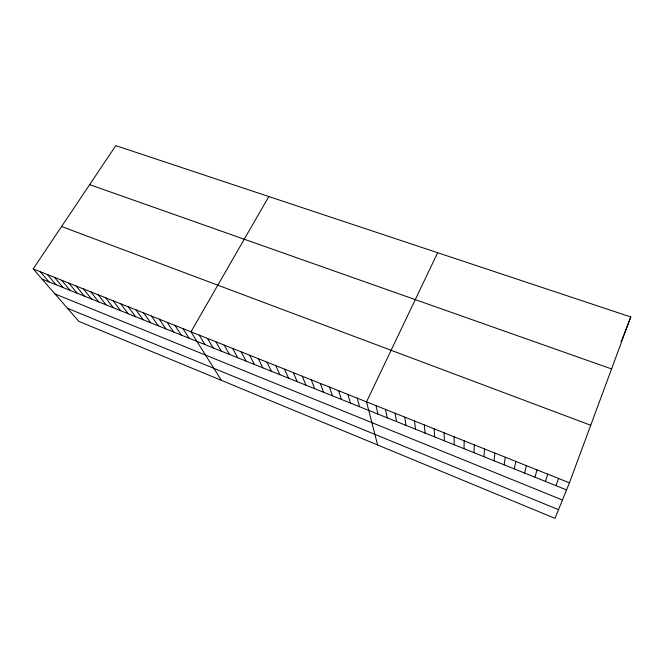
<?xml version="1.0" encoding="UTF-8"?>
<svg xmlns="http://www.w3.org/2000/svg" width="664" height="664" viewBox="0 0 664 664"><rect width="100%" height="100%" fill="white"/><g stroke="black" fill="none" stroke-linecap="round" stroke-linejoin="round"><path stroke-width="1" d="M464.028 448.706L464.186 440.821M473.938 452.69L474.353 444.88M483.931 456.707L484.596 448.964M493.991 460.75L494.921 453.08M504.125 464.825L505.321 457.23M514.334 468.925L515.803 461.414M524.618 473.059L526.361 465.63M534.985 477.225L537.01 469.871M545.426 481.417L547.734 474.154M555.951 485.65L558.54 478.462M569.43 482.811L630.8 316.969L115.793 145.632L33.2 268.878L78.8 321.351L554.996 518.368L569.43 482.811L33.2 268.878M621.081 341.744L622.16 338.98M622.525 338.042L623.629 335.237M624.002 334.282L630.8 316.969M437.642 252.71L366.536 401.861L377.608 444.98M268.82 196.544L190.966 331.817L221.386 380.339M89.657 184.633L611.569 368.943M61.603 226.499L590.728 425.259M42.122 279.146L566.55 489.907M54.987 293.944L562.441 500.017M67.429 308.27L558.524 509.67M40.247 271.684L49.045 281.926M47.335 274.514L56.017 284.731M54.473 277.361L63.03 287.545M61.652 280.225L70.077 290.384M68.882 283.113L77.173 293.231M76.144 286.01L84.32 296.102M83.465 288.931L91.499 298.991M90.827 291.869L98.728 301.896M98.239 294.824L106.008 304.817M105.692 297.796L113.32 307.756M113.195 300.792L120.69 310.719M120.748 303.805L128.102 313.698M128.351 306.834L135.556 316.695M136.004 309.889L143.059 319.708M143.698 312.96L150.612 322.745M151.45 316.056L158.215 325.8M159.252 319.168L165.867 328.879M167.104 322.297L173.561 331.967M175.005 325.451L181.313 335.079M182.957 328.622L189.107 338.217M199.183 335.096L205.002 344.608M207.45 338.399L213.111 347.861M215.783 341.719L221.261 351.14M224.166 345.064L229.478 354.443M232.607 348.434L237.745 357.763M241.107 351.82L246.062 361.108M249.664 355.232L254.445 364.478M258.279 358.676L262.878 367.864M266.953 362.137L271.368 371.276M275.693 365.623L279.917 374.712M284.491 369.134L288.525 378.173M293.355 372.67L297.198 381.659M302.278 376.222L305.921 385.161M311.258 379.808L314.711 388.697M320.314 383.418L323.559 392.25M329.427 387.054L332.465 395.835M338.607 390.722L341.437 399.438M347.845 394.408L350.476 403.065M357.157 398.126L359.573 406.725M375.982 405.629L377.957 414.112M385.502 409.431L387.253 417.847M395.08 413.249L396.607 421.607M404.741 417.108L406.036 425.4M414.461 420.984L415.523 429.21M424.263 424.894L425.084 433.052M434.131 428.828L434.712 436.929M444.075 432.795L444.415 440.821M454.093 436.796L454.184 444.747"/></g></svg>
